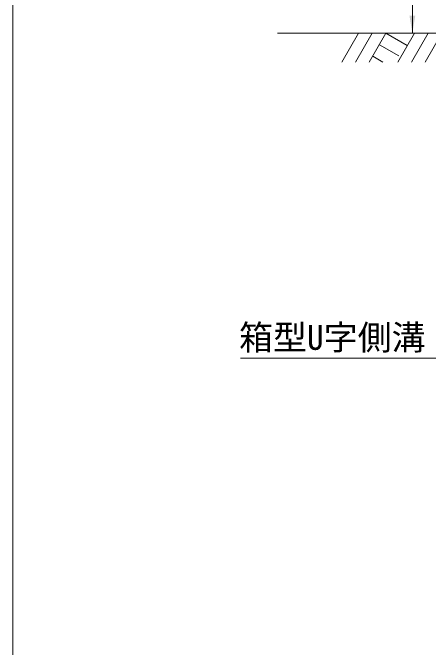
# Model space of a CAD drawing. Units: millimetres at full size; details may follow other scales. Extents: x 187207 to 255567, y 882048 to 905686.
# Drawn here: x 202997 to 203712, y 886315 to 887406 of the extents above; entities that cross this region are included whole.
import ezdxf
from ezdxf.enums import TextEntityAlignment as Align

# ---------------------------------------------------------------- set-up
doc = ezdxf.new("R2010")
doc.units = ezdxf.units.MM
doc.header["$LTSCALE"] = 20
for name, color, linetype, lineweight in [('0_2', 7, 'Continuous', 20), ('図枠', 5, 'Continuous', 13), ('寸法線', 7, 'Continuous', 13), ('引出線', 4, 'Continuous', 13), ('ﾊｯﾁﾝｸﾞ', 7, 'Continuous', 5)]:
    doc.layers.add(name, color=color, linetype=linetype, lineweight=lineweight)
doc.styles.add('ＭＳ ゴシック', font='')
doc.styles.get('ＭＳ ゴシック').set_extended_font_data('MS Gothic')

# ---------------------------------------------------------------- blocks, each defined once
blk = doc.blocks.new('filled_arrow')
at = {"color": 0, "linetype": 'Continuous', "lineweight": -2}
blk.add_solid([(7.5, 1.25), (0, 0), (7.5, -1.25)], dxfattribs=at)

msp = doc.modelspace()

# ---------------------------------------------------------------- linework, layer by layer
at = {"layer": '0_2'}
msp.add_line((203852.37, 887370.37), (203452.37, 887370.37), dxfattribs=at)
at = {"layer": '図枠'}
msp.add_line((202997.37, 904948.33), (202997.37, 882048.33), dxfattribs=at)
at = {"layer": '寸法線'}
for p, q in [((203684.37, 887370.37), (203684.37, 887970.37)), ((203802.37, 887370.37), (203684.37, 887370.37))]:
    msp.add_line(p, q, dxfattribs=at)
at = {"layer": '引出線'}
msp.add_lwpolyline([(203849.37, 886886.37), (203729.16, 886812.09), (203389.16, 886812.09)], dxfattribs=at)
at = {"layer": 'ﾊｯﾁﾝｸﾞ', "lineweight": 9}
for p, q in [((203591.81, 887370.37), (203563.17, 887320.75)), ((203615.44, 887370.37), (203586.79, 887320.75)), ((203639.06, 887370.37), (203610.41, 887320.75)), ((203639.06, 887370.37), (203675.63, 887349.26)), ((203687.81, 887370.37), (203659.17, 887320.75)), ((203711.44, 887370.37), (203682.79, 887320.75)), ((203735.06, 887370.37), (203706.41, 887320.75)), ((203627.64, 887350.59), (203661.05, 887331.3)), ((203616.21, 887330.8), (203633.63, 887320.75))]:
    msp.add_line(p, q, dxfattribs=at)

# ---------------------------------------------------------------- block references
at = {"layer": '寸法線', "xscale": 4, "yscale": 4, "rotation": 90}
msp.add_blockref('filled_arrow', (203684.37, 887370.37), dxfattribs=at)

# ---------------------------------------------------------------- texts
at = {"layer": '引出線', "style": 'ＭＳ ゴシック'}
msp.add_text('箱型U字側溝', height=42.72, dxfattribs=at).set_placement((203546.66, 886869.06), align=Align.TOP_CENTER)

doc.saveas('drawing.dxf')
